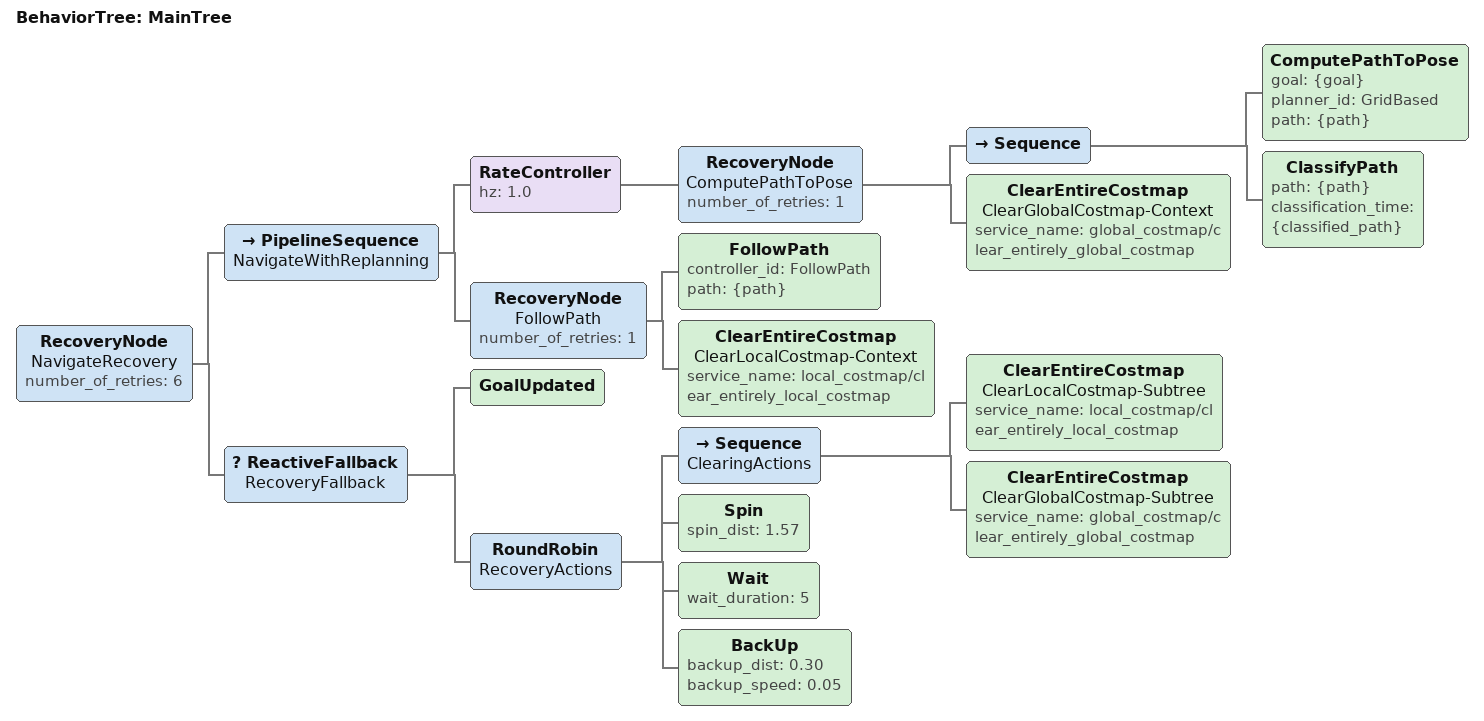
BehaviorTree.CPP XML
<?xml version="1.0" encoding="UTF-8"?>
<root BTCPP_format="3"
      main_tree_to_execute="MainTree">
  <BehaviorTree ID="MainTree">
    <RecoveryNode name="NavigateRecovery"
                  number_of_retries="6">
      <PipelineSequence name="NavigateWithReplanning">
        <RateController hz="1.0">
          <RecoveryNode name="ComputePathToPose"
                        number_of_retries="1">
            <Sequence>
              <ComputePathToPose goal="{goal}"
                                 planner_id="GridBased"
                                 path="{path}"/>
              <ClassifyPath path="{path}"
                            classification_time="{classified_path}"/>
            </Sequence>
            <ClearEntireCostmap name="ClearGlobalCostmap-Context"
                                service_name="global_costmap/clear_entirely_global_costmap"/>
          </RecoveryNode>
        </RateController>
        <RecoveryNode name="FollowPath"
                      number_of_retries="1">
          <FollowPath controller_id="FollowPath"
                      path="{path}"/>
          <ClearEntireCostmap name="ClearLocalCostmap-Context"
                              service_name="local_costmap/clear_entirely_local_costmap"/>
        </RecoveryNode>
      </PipelineSequence>
      <ReactiveFallback name="RecoveryFallback">
        <GoalUpdated/>
        <RoundRobin name="RecoveryActions">
          <Sequence name="ClearingActions">
            <ClearEntireCostmap name="ClearLocalCostmap-Subtree"
                                service_name="local_costmap/clear_entirely_local_costmap"/>
            <ClearEntireCostmap name="ClearGlobalCostmap-Subtree"
                                service_name="global_costmap/clear_entirely_global_costmap"/>
          </Sequence>
          <Spin spin_dist="1.57"/>
          <Wait wait_duration="5"/>
          <BackUp backup_dist="0.30"
                  backup_speed="0.05"/>
        </RoundRobin>
      </ReactiveFallback>
    </RecoveryNode>
  </BehaviorTree>

</root>
